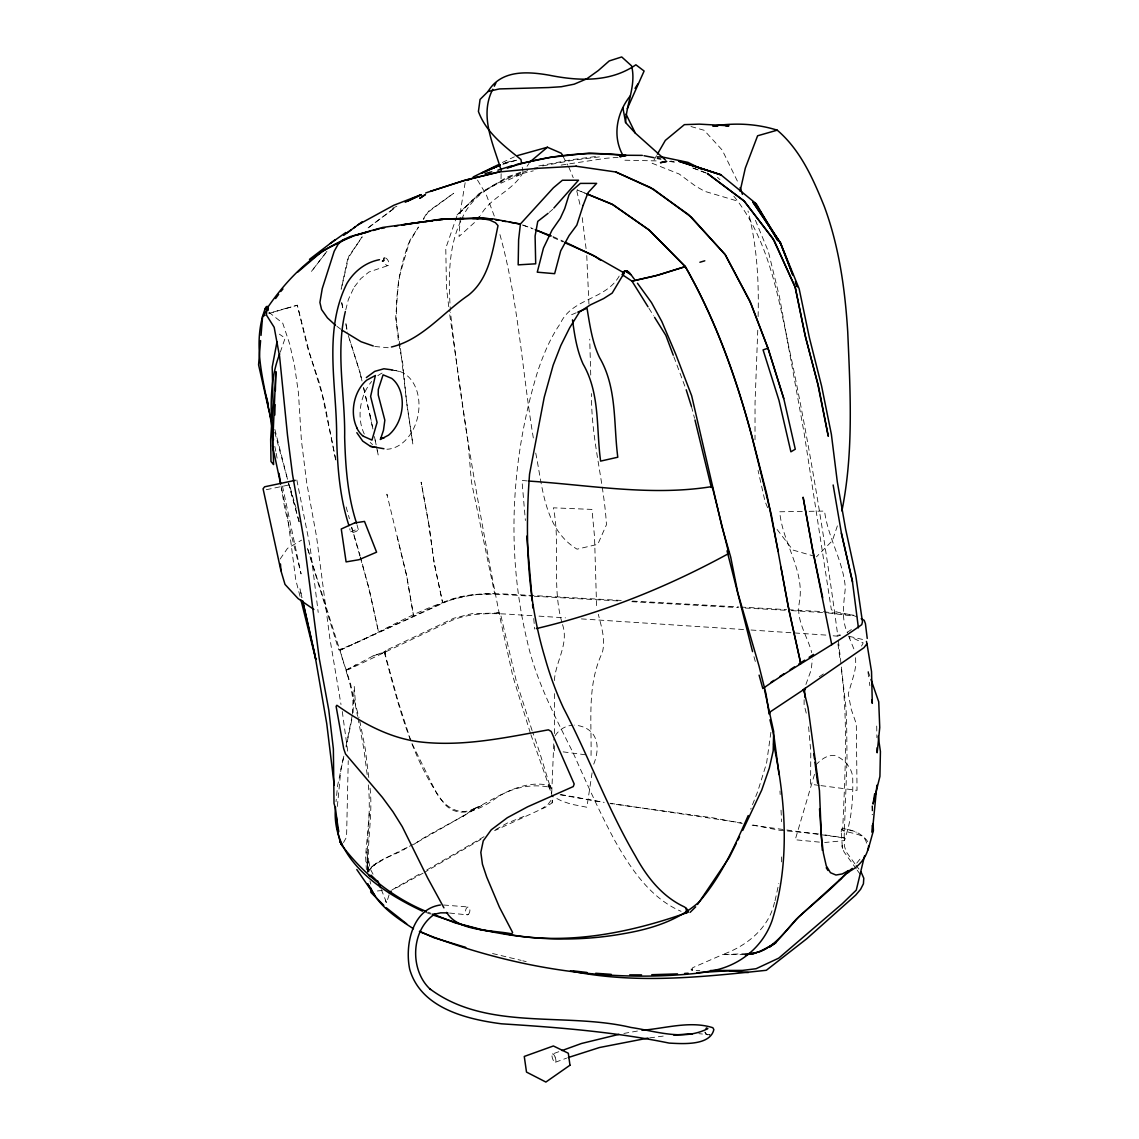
<?xml version="1.0" encoding="UTF-8"?>
<svg xmlns="http://www.w3.org/2000/svg" width="1139" height="1139" viewBox="0 0 1139 1139"><rect width="100%" height="100%" fill="white"/><g stroke="black" fill="none" stroke-linecap="round" stroke-linejoin="round"><path stroke-width="0.75" stroke-dasharray="5 3.75" d="M744.949 954.639L722.966 954.468L692.626 967.723L692.626 970.328L699.802 970.542M554.451 750.729L554.479 743.881M554.522 733.63L554.565 692.982M591.041 755.513C591.711 720.987 586.898 684.866 602.303 652.633C605.806 639.691 601.378 626.806 598.331 614.305M691.231 969.944L691.231 968.848L692.626 970.328L691.231 969.944L692.626 967.723M804.12 699.673L804.106 704.785L807.11 716.474M501.146 173.754L500.932 183.18L523.242 173.342L521.819 164.714M757.762 330.21L755.043 402.85L755.015 439.768M758.104 316.614C759.015 281.191 757.036 245.469 748.01 211.071M474.109 809.516L474.137 808.533L481.854 805.387L414.212 843.942L384.754 858.592L369.833 867.989L367.812 871.762C377.621 857.24 397.269 855.987 409.926 845.394M854.876 863.746L846.249 851.872L844.355 846.006L844.569 837.905L820.251 834.189M844.127 837.948L847.017 759.4L846.647 722.51L846.006 708.074L838.176 638.723M353.09 712.615L354.243 686.418L355.667 706.55L357.589 716.289M781.425 861.91L781.653 856.742M368.965 871.819C366.188 843.444 373.321 815.083 369.904 786.935M368.296 784.899C371.471 814.243 365.647 843.615 367.783 873.001M867.647 841.621C862.593 832.609 850.264 834.118 842.689 829.975C844.882 776.086 848.398 721.827 841.151 668.152M856.272 868.872L844.198 852.186L842.433 848.27L841.223 831.954L842.234 828.551C852.157 829.761 866.281 833.577 866.921 845.551M352.35 714.039L352.99 701.14L350.912 685.222L307.758 548.87M551.746 792.573L553.938 738.955M337.372 806.455L341.002 768.554L343.992 755.342L337.557 785.839L336.033 801.657M369.307 813.289L365.576 856.101L366.374 869.598M532.084 730.54L516.423 681.549L500.704 614.804L499.437 612.981L471.902 613.679L453.778 618.249L387.659 649.586L384.825 651.807L385.196 655.608C398.821 706.664 411.934 760.069 443.868 803.194C459.188 821.447 483.207 807.907 498.042 796.674C513.077 787.533 531.045 783.789 548.414 786.964C550.165 787.433 549.938 785.583 549.496 784.486C544.001 766.988 539.06 749.305 532.639 732.106M770.889 732.32L766.59 763.073L757.663 791.662L750.729 809.188M554.366 680.595C555.505 661.446 569.528 643.45 562.253 623.816M352.222 715.577L345.857 747.084M465.153 182.667L460.882 208.238L459.045 236.485L475.248 221.834M351.823 719.577L346.142 746.985M592.095 772.783L586.87 807.238L571.109 804.177L561.812 801.059L551.433 795.805M593.732 764.141C601.392 744.892 596.594 727.095 574.483 725.087M473.924 809.63L474.137 808.533C458.277 817.531 441.975 804.647 435.141 790.409L411.492 742.471M775.061 900.693L778.82 883.38M552.657 800.546L552.201 802.824L552.372 798.88L552.201 802.824L545.666 807.152L494.568 830.687M841.436 828.964L841.223 831.954M389.082 894.841L386.591 902.714L381.195 889.303M345.772 309.808L348.349 299.557L354.215 286.928L353.845 287.583L360.849 278.585L368.936 272.022L388.2 265.501M814.513 774.335L795.221 839.756L822.899 842.461M843.942 837.578L844.839 839.301L844.867 838.261M385.082 651.323L384.726 652.419L385.893 650.682L384.84 653.558M837.379 525.876L832.367 540.712L816.464 556.829M774.52 902.302C768.839 928.299 746.615 946.068 722.51 954.567L746.899 953.67M280.279 352.222L285.12 338.155L279.382 334.154M837.008 635.32L840.468 635.135L837.436 635.035L836.909 637.043M805.914 684.468L811.295 669.561L812.321 659.125M705.81 1034.127L704.899 1032.034L707.518 1035.764L710.209 1034.824L698.876 1033.671M268.776 313.481L297.322 305.209L309.481 353.005L323.96 400.145L335.92 461.466M861.54 646.055L863.177 642.909L854.165 638.623L849.338 637.897M460.797 220.909C447.898 248.672 448.467 280.45 450.375 310.406M461.58 219.443C473.596 190.654 504.62 177.143 533.308 170.864M410.88 740.863L398.223 701.823L384.469 651.878L373.151 655.865L346.228 670.33L359.013 717.613M656.534 155.644L652.149 163.261L679.171 174.011L695.559 186.113L704.642 191.309L737.858 201.162M423.523 218.617L426.869 213.036L453.678 193.26L428.791 211.014L423.281 219.571M343.494 842.575L346.569 837.065L348.249 760.695M362.045 236.841L347.765 258.724L341.173 289.206L348.933 256.004L362.202 236.997M523.242 172.089C513.675 190.683 490.738 196.776 480.587 215.356M527.072 166.294L528.994 163.404M280.137 559.035L287.512 548.343L301.607 540.114M555.092 735.837C558.822 729.786 565.642 725.472 572.803 725.287M369.036 227.216L395.048 207.64L367.683 228.213M550.949 800.39L547.802 804.746L541.737 808.718M326.907 251.349L311.175 271.765L325.498 253.242M856.784 863.077L861.867 856.784M619.189 276.051C605.791 300.013 571.878 298.034 560.345 323.504C550.294 337.97 543.502 354.357 537.836 370.944C511.041 458.035 505.801 552.515 527.257 641.342C536.113 681.15 555.476 717.385 573.472 753.605C586.485 782.82 599.498 812.079 614.633 840.283C630.579 868.459 650.269 898.116 681.094 911.328M369.378 870.011L371.698 867.405L369.121 870.125M520.751 172.231L507.61 176.816L479.619 193.331L457.166 215.328L445.776 248.217L446.474 287.469L449.321 311.616M479.619 193.331L456.454 215.527L479.547 193.901L507.88 177.613L527.727 170.636M414.325 844.099C433.034 831.014 454.788 822.159 473.71 809.146C497.245 797.727 522.602 778.25 550.493 785.796L552.187 797.158M549.254 212.338L552.799 209.305M815.652 765.052C821.005 759.756 827.227 754.289 835.457 755.684C844.127 759.115 851.118 767.088 852.67 776.357C853.253 798.026 851.986 820.208 844.113 840.653L824.65 842.504M462.961 816.506L465.694 814.556M480.914 839.358L424.605 872.289M819.268 676.751L825.077 672.807M847.217 632.302L853.068 628.457M392.015 889.929L422.256 872.431M495.707 829.576L506.969 823.241L524.196 816.264M350.67 531.813C367.47 524.31 350.186 538.405 349.801 528.695M484.032 836.681L426.684 870.054M502.356 162.464L514.372 156.826M423.053 873.143L397.07 887.537L392.172 888.52M346.498 669.832L355.923 664.706M471.703 810.128L473.71 809.146M392.357 208.352L397.184 206.059M342.512 659.481L340.191 650.155L444.979 601.648C464.328 593.561 485.556 593.205 506.186 594.045L621.866 600.467M576.206 312.784L571.579 314.734L572.191 318.137M502.84 164.343L519 159.446M549.838 786.408L548.414 786.964L549.667 786.778M373.151 655.865L384.783 652.22M555.547 1062.189L566.638 1058.131M558.808 1051.71L552.344 1054.059A4.399 1.452 71.1 0 0 552.13 1056.992A4.399 1.452 71.1 0 0 553.725 1061.05A4.442 1.466 71.1 0 0 555.917 1061.121A4.399 1.452 71.1 0 0 555.092 1057.063M503.196 163.76L511.112 161.154L502.997 163.432M286.259 308.356L297.322 305.209L307.687 348.021L320.273 385.665L336.09 460.996M286.316 308.228L269.359 313.239M503.267 163.518L518.729 159.631M382.362 890.47L374.845 891.239M266.298 489.699L289.42 484.858L296.126 508.265M623.887 1033.429L638.708 1030.823M538.804 165.924L571.878 159.659L597.69 156.271M542.648 165.924L572.718 160.257L602.289 156.513M561.1 165.098L605.791 158.293L619.388 157.239M340.191 650.155L446.901 601.378C474.023 590.173 504.05 595.184 532.454 596.138M649.657 1037.885L663.225 1036.091M802.269 511.439L779.731 511.781C782.365 543.218 805.629 571.066 799.179 603.257C796.161 621.182 807.508 636.132 811.737 652.633M809.117 511.326L824.551 511.084C827.868 537.736 843.316 561.043 845.337 587.752C843.971 602.773 840.895 618.648 847.473 632.914M443.641 905.007L468.229 906.986M624.912 160.215L659.68 160.969M632.501 601.065L738.741 606.959M740.521 607.059L786.565 609.621M788.33 609.721L821.974 611.586L853.552 615.174M534.219 596.238L619.374 600.993M631.789 601.691L738.214 607.628M745.305 608.027L789.654 610.504M791.42 610.604L826.373 612.768M531.927 615.658C505.46 614.405 477.568 610.034 452.24 620.242L348.235 669.675L346.014 669.034L343.551 662.827M539.003 616.128L565.499 617.865M581.403 618.904L743.966 629.554M751.028 630.009L826.615 635.135M828.025 612.924L852.271 615.928M527.272 480.929L521.961 480.444L525.378 520.48M374.774 346.498L388.228 347.737M833.15 635.79L839.699 636.445M449.62 913.051L467.161 914.831M609.991 803.266L741.375 822.814M843.8 837.863L749.149 824.793M563.164 751.868L587.553 755.057M819.197 785.397L810.598 784.273L810.783 751.612L808.291 723.35M820.92 785.611L857.041 790.352L856.314 723.963L851.217 709.284L848.27 693.765L854.407 673.049L855.731 665.746L855.617 657.303M818.514 833.962L778.877 830.174L749.69 824.351M849.153 636.331L863.974 639.776M560.146 794.837L604.183 802.383M560.787 794.524L603.442 802.326M669.39 161.325L677.876 162.962M742.286 823.469L713.128 817.859L610.931 803.693M670.786 161.012L674.131 161.681M492.518 953.514L521.135 960.362M394.407 370.346L400.33 371.684M522.815 960.775L526.175 961.629M690.974 126.529L704.144 130.287L722.24 150.106L738.94 184.304M814.769 556.345L792.901 550.052L776.072 528.126M496.775 612.711L499.936 613.266M847.416 829.349L856.3 832.182M522.331 224.995L531.97 228.199M425.673 912.353L430.57 914.147M692.768 167.974L705.924 172.957M693.509 168.159L706.265 173.043M523.214 225.166L533.123 228.953M552.913 236.542L563.962 241.525M427.88 912.097L431.112 913.378M585.688 193.374L577.103 189.914L585.104 193.217M857.51 617.167C849.267 613.01 839.486 614.234 831.342 609.707L804.248 433.774L779.489 296.895L768.256 251.235L754.217 217.392M553.127 237.553L562.894 241.852M842.903 830.445L844.184 831.071L842.689 829.975M705.909 1033.885L707.846 1034.91M336.93 326.338L340.917 329.285M717.428 177.314L719.962 179.649M268.832 312.186L282.757 323.22L289.705 344.078L294.631 366.317L298.432 392.813L301.422 440.622L306.704 482.765L316.557 536.711L329.869 638.452L341.002 704.543M733.829 196.179C771.587 243.02 779.46 305.295 792.118 362.159C810.697 452.51 825.519 543.602 837.692 635.021L837.749 635.363M855.902 865.113L858.991 869.214M385.181 653.273L383.957 651.736L385.651 655.252M857.268 870.267L860.287 874.425M648.931 308.285L653.644 315.83M477.469 180.047L486.225 194.541L494.298 216.083M562.951 156.271L567.834 165.255M568.646 166.764L573.23 177.712M373.037 874.197L370.161 868.701L368.239 857.994M385.295 900.18L386.206 902.586M767.629 507.723L765.038 501.459L758.061 470.421M848.626 636.103L853.979 649.202M673.875 356.849L685.578 388.128M530.902 734.655L551.646 793.527M869.869 676.267L867.647 669.874L869.114 680.453M530.333 733.003L512.778 676.039L500.861 621.595C480.444 519.099 461.879 416.105 450.474 312.186M548.699 785.639L551.333 793.527M348.292 335.507L359.995 372.481L349.616 339.579M299.073 521.577L288.096 481.47M351.495 527.471L360.081 555.362M299.101 521.819L287.996 481.156M307.459 548.357L338.724 649.842C390.207 630.792 437.746 592.437 494.696 593.746L471.446 481.925L468.2 444.082L449.535 313.353M499.936 234.591C518.658 301.935 522.217 372.211 533.821 440.907M359.881 556.074L351.766 527.186M360.365 557.783L368.58 586.827L378.419 631.419L369.904 592.565L360.536 557.056M274.727 432.194L287.569 479.448M550.493 785.796L551.262 788.544M753.961 656.676L755.826 663.396M356.977 524.737L358.401 529.877M346.142 506.94L349.417 518.758M369.933 880.903L370.801 884.063M576.775 190.911L580.264 205.86M274.855 429.375L287.683 479.804M691.458 406.466L694.534 418.298M300.055 596.423L295.77 579.893L287.469 516.01L280.934 485.342M561.854 622.221C551.49 585.005 560.787 545.681 553.397 507.823L591.967 509.418L594.53 536.725L596.594 606.546M397.24 536.939L406.296 574.17L413.514 615.587L406.894 576.847L386.89 494.184L387.345 496.106M362.003 380.967L360.009 372.61L361.604 379.387M363.597 387.644L373.051 429.659L370.218 415.877M363.612 387.844L370.317 416.176M359.725 720.731L365.292 748.964L368.936 778.877M376.126 444.836L374.404 436.408L376.141 444.836M341.8 302.86L343.166 309.737M345.9 323.476L347.609 332.075M357.917 717.912L363.797 748.408L367.171 774.705M296.838 480.017L310.093 546.62L318.208 612.426M341.7 302.689L343.323 311.104M345.929 324.572L346.897 329.627M274.826 446.36L275.837 451.557M276.165 453.279L277.161 458.462M282.486 486.111L301.08 573.942L284.764 508.464L280.991 485.641M844.569 837.905L844.839 839.301M368.125 871.079L366.843 861.981L368.239 871.89M346.925 674.089L346.228 670.33L346.356 672.053M342.27 711.519L347.851 752.267M582.228 217.634L586.072 248.615M400.131 346.299L395.617 318.422L398.707 278.799L409.769 240.6L418.511 227.003L408.445 243.846C394.763 281.262 392.642 322.095 402.437 360.736L406.808 403.946L412.831 443.982L406.466 400.686L400.415 348.036M842.006 845.537L842.433 848.27L841.892 843.657M535.729 453.08C542.677 487.036 544.115 529.251 577.06 549.169L597.776 544.342L606.446 524.752C603.941 480.8 590.771 437.974 591.568 393.553M837.948 643.962L840.311 661.246M367.954 870.766L366.972 851.63L367.726 871.363M869.37 682.204L869.854 685.735M586.756 255.592L588.934 304.013M533.75 618.52L534.647 629.055M779.973 791.036L780.172 794.538M781.027 810.199L781.639 821.732M872.246 805.857L872.659 814.684M590.742 375.044L589.731 339.166M876.717 726.041L876.916 737.73M872.033 805.885L872.118 814.769M391.332 370.431A39.78 29.016 -79.2 0 1 418.91 408.161A39.78 29.016 -79.2 0 1 386.918 449.25M372.61 444.552A39.78 29.016 -79.2 0 1 370.203 442.416M364.309 434.044A39.78 29.016 -79.2 0 1 371.656 381.48M377.835 375.685A39.78 29.016 -79.2 0 1 385.181 371.755M385.651 257.998A4.214 2.121 63.4 0 1 388.997 263.75A4.214 2.121 63.4 0 1 385.594 264.419M552.33 1054.002A4.442 1.466 71.1 0 1 555.106 1057.02M374.105 864.928L373.464 865.498L378.675 861.853L374.105 864.928M301.92 597.406L299.984 588.849L301.906 597.448M434.073 562.31L428.89 524.794L434.215 563.278L442.516 602.232L434.073 562.31M421.587 484.488L421.103 482.181L428.819 524.225L421.587 484.488M378.191 454.959L376.482 446.531L378.191 454.959M468.3 914.403A3.958 2.164 -80.9 0 0 469.24 907.612A3.958 2.164 -80.9 0 0 465.538 910.716A3.958 2.164 -80.9 0 0 468.3 914.403"/><path stroke-width="1.5" d="M383.729 260.304L382.405 261.087L383.729 260.632L383.743 258.909A4.214 2.121 63.4 0 1 384.455 257.955M274.812 415.066L275.054 404.616M275.382 390.691L275.837 371.542L272.577 446.146L280.564 483.634M769.01 712.957L765.949 693.637L759.001 665.945L737.773 592.693L730.683 557.056L721.927 526.688L691.658 395.76L675.754 354.229L661.787 321.44L651.494 302.59L637.47 283.241M351.894 236.841C316.827 249.156 288.907 276.606 268.178 306.747L266.654 308.712L266.498 315.133L274.172 327.292L279.582 356.422L287.512 435.369L292.552 474.707L303.657 538.206L319.219 658.299L328.787 710.038L333.371 748.949L334.012 803.408C338.525 817.261 335.165 832.823 342.17 845.693C363.64 874.225 393.14 897.902 426.271 911.456M876.902 785.227L872.275 832.524L872.203 825.419M260.589 340.589L258.581 364.85L269.274 412.076M261.03 335.379L262.596 316.315L268.42 308.342M335.521 806.939C330.652 859.148 381.223 891.695 422.412 911.157M866.452 641.428L866.978 643.72L863.988 647.678L804.319 688.938L805.088 697.524M665.347 159.958L635.306 133.121L625.596 122.556C626.322 103.421 636.473 85.154 631.576 65.877L621.723 56.95L609.223 60.937L598.274 70.575L586.685 78.876L574.156 84.186L561.271 86.735L548.471 87.561L499.395 88.927L488.09 91.462L480.06 99.435L478.423 111.465C486.168 132.679 504.235 145.991 520.979 159.545L521.534 162.991M266.711 308.641L266.583 309.637L267.266 307.957L266.498 311.061M850.449 870.865C859.731 865.825 867.334 856.286 868.701 845.679M874.695 793.712L873.058 804.034L879.92 776.414L880.419 751.512L878.197 736.235M501.274 932.926C562.78 946.125 626.493 933.809 684.98 913.393C690.149 912.951 687.244 908.381 684.425 906.929C662.115 896.535 646.938 877.172 635.348 855.93C607.571 808.519 588.863 756.766 563.534 708.159C555.832 691.615 549.596 674.416 544.713 656.847C526.973 597.591 524.951 535.387 529.55 474.095L544.214 397.326L553.155 365.192L560.815 345.516L569.671 327.761L579.509 312.001L590.329 304.91L603.67 298.546L612.184 293.093L624.2 272.99L592.195 254.794L564.531 242.579M686.091 908.381L686.532 912.752L687.102 909.506M841.892 510.913C853.794 452.012 850.292 391.474 847.729 331.862C845.053 289.235 839.116 246.465 824.223 206.244C812.947 178.524 800.489 150.035 777.225 130.173C756.353 123.582 734.399 122.67 712.843 126.13L717.698 126.016M740.094 191.252L745.319 168.116L757.606 135.783L777.225 130.173M864.572 855.745L856.286 890.1L842.447 903.554L778.791 958.113L756.068 968.72L742.443 970.414L710.465 970.513M804.319 688.938L803.863 690.291L805.33 688.155L804.02 691.672M345.345 311.531C335.293 353.147 345.345 395.162 344.647 437.091C345.459 466.05 347.466 495.294 356.507 523.029M277.019 341.728L272.193 367.128L273.075 402.622L270.669 439.284L270.982 461.494L273.588 464.57C272.904 427.794 265.871 389.097 279.724 353.816M868.032 849.965L873.414 830.587L873.086 823.525M352.464 236.186L370.09 231.26M769.238 714.367L770.007 712.003L803.65 689.636L808.078 707.889L819.454 790.68L821.376 836.325L823.369 853.111L826.259 865.811L830.445 872.688L835.941 875.023L842.262 873.955L848.498 870.595C833.634 887.879 813.374 903.327 796.076 919.401C782.963 934.008 770.306 952.916 748.636 953.599M383.815 905.363L371.471 892.976L370.645 891.851L371.656 891.025M380.825 438.23L383.501 430.186L384.84 420.191L378.233 394.934L378.305 389.438L383.088 374.831L391.702 378.39A33.373 24.204 -79.3 0 1 400.771 392.585A33.045 23.976 -79.3 0 1 396.4 425.715A33.387 24.218 -79.2 0 1 388.513 435.183L380.284 439.483L380.825 438.23L383.786 438.259M706.038 1028.901L706.408 1027.933L707.832 1028.617C683.414 1041.188 656.221 1031.179 630.935 1027.463C564.916 1011.745 486.737 1031.607 429.588 988.652L430.499 989.478C409.271 970.257 410.766 929.31 435.169 913.862M687.984 910.915L687.443 912.296L688.013 911.656M748.209 815.552C734.911 845.864 721.115 876.603 699.218 901.846C677.99 920.867 650.511 929.139 622.948 933.809C576.462 942.11 528.51 940.188 482.523 929.823L461.11 924.242L432.208 914.759M630.337 95.804C617.196 112.163 612.184 135.1 622.321 154.221M627.276 108.689L644.105 71.031L635.889 64.795C610.233 82.535 578.569 81.083 549.397 75.231C527.642 71.415 501.132 69.579 488.09 91.462M624.015 272.919L622.762 275.752L622.706 272.249M268.235 310.221C268.235 305.067 265.415 306.263 264.561 310.363C249.441 352.848 269.986 397.468 273.445 439.996M686.532 912.752L687.7 910.317L687.443 912.296L688.07 911.328M736.378 843.173L729.273 857.439L697.538 904.48M737.958 839.998L739.524 836.823M742.685 830.488L761.777 789.968L769.295 768.199L773.182 750.857L773.708 731.637L764.54 689.935M492.774 89.269C478.907 116.007 493.571 144.539 501.217 170.608M494.312 86.208L495.849 83.147M265.159 308.996L267.152 306.448L267.58 307.601M657.417 154.121L665.333 140.41L684.397 124.635L699.289 124.137L729.003 125.774L725.771 125.845M635.049 88.386L637.883 83.93M275.581 298.546L278.656 294.346M389.438 893.261L391.161 891.04M852.257 868.402L798.667 916.995L775.047 943.419L759.941 951.521L751.911 953.984L744.949 954.639L755.484 953.129M477.383 219.243L479.519 216.652M553.839 208.053L578.512 180.218L562.424 180.247L553.412 187.778L520.423 223.999L518.615 239.717L518.174 264.86L535.7 263.807L535.102 236.001L537.75 221.393L548.073 213.335M280.707 291.541L282.942 288.979M297.507 272.292L322.422 251.093L350.897 236.627M695.658 906.886L690.063 912.396M848.712 871.805L850.819 869.541M847.843 872.858L849.21 871.52M759.101 675.142L762.831 688.582C794.937 665.916 829.918 647.45 861.753 624.642L862.465 621.894L855.816 575.878L845.608 529.051L837.322 481.968L831.37 434.244L821.603 386.121L809.402 337.756L799.165 288.808L780.187 242.365L752.794 201.959L780.77 243.689L792.829 275.083L780.187 242.365L780.77 243.689L754.858 202.799L777.88 240.671L756.282 203.824L720.873 174.794L678.645 161.225L720.873 174.794L681.008 161.581M841.522 878.269L838.703 880.675M529.948 161.952L547.418 147.244L561.328 153.267L562.951 156.271M768.996 712.815L770.007 712.003M330.353 243.419L345.886 232.484M309.466 259.365L335.193 239.703M622.862 272.249C627.603 267.38 631.718 276.293 634.266 279.012M347.253 232.755L355.439 226.732M358.173 224.725L393.781 205.276L421.288 194.627L405.213 202.258M366.345 377.55L374.759 371.371L383.914 368.765L392.927 370.004M343.707 235.317L350.855 230.078M353.702 227.985L362.273 221.706M771.018 682.275L773.951 680.353M779.802 676.509L784.202 673.619M790.067 669.775L794.467 666.899M798.852 664.009L804.718 660.164M809.117 657.288L813.517 654.412M498.113 164.813L473.255 176.929M765.849 948.801L759.941 951.521M264.661 315.232L262.596 316.315L264.903 315.133M407.306 201.19L416.874 196.62M407.235 201.219L421.288 194.627M500.064 164.97L481.455 173.199L500.163 164.913L491.094 168.814M577.758 312.129L587.012 308.228C589.874 324.971 592.066 342.027 599.527 357.532C617.267 388 613.394 423.637 617.794 457.223L600.609 461.11C596.11 428.478 600.281 393.752 583.083 364.053C576.79 350.072 574.526 334.894 572.504 319.845M509.788 167.106C547.133 155.274 587.183 150.747 626.222 155.431L620.086 156.669L626.222 155.431L589.062 153.053L550.45 157.353L517.775 164.073L507.311 168.245M622.008 274.485L631.974 281.134L658.513 275.012L685.294 266.597C715.392 319.333 736.05 376.795 751.569 435.354L771.331 514.785L788.074 605.806L800.802 663.724L789.498 612.867L780.898 567.122M491.251 168.828L497.871 166.266M647.991 306.775L631.974 281.134L654.982 275.98L685.294 266.597C715.449 319.589 735.808 377.237 751.797 435.881L766.818 494.298L778.108 551.191M466.905 180.418L471.318 178.78M568.233 1057.547L599.484 1047.524L647.963 1038.099M562.054 1050.542L581.46 1043.495L618.89 1034.383M379.458 259.692C365.505 262.354 354.186 271.281 346.968 283.34C322.807 331.606 337.073 386.263 336.646 437.604C337.457 467.275 339.693 497.188 348.947 525.577M767.971 348.192L763.073 349.901L778.976 400.373L790.893 451.813L795.278 449.207L783.746 398.465L767.971 348.192L750.914 303.472L725.173 254.595L691.473 217.293L653.601 189.288L615.928 172.032L650.483 187.536L688.568 214.616L725.173 254.595L749.619 300.497L768.256 349.018L783.703 398.479M425.758 192.947L429.859 191.551M497.9 170.181L511.24 165.952M266.426 306.69L267.152 306.448L267.85 308.697M517.562 155.559L547.418 147.244M356.379 235.147L366.559 232.285M704.799 260.803L699.887 262.255M373.136 230.462L379.501 228.697M536.355 628.586C603.798 612.725 668.152 586.67 728.846 553.44L712.217 486.538C651.437 496.504 589.86 485.043 529.037 481.085M485.129 173.598L491.763 171.79M499.651 171.861L463.459 180.702L430.257 191.409L466.449 179.805L498.555 172.032L537.679 168.287M391.432 346.996C422.27 339.664 443.028 312.442 468.442 295.172C489.457 278.514 492.788 249.854 498.028 225.607L495.437 222.703L489.628 220.012L481.114 218.446L442.715 219.186L382.69 227.43L350.47 236.542L342.54 240.044L338.155 244.202L334.197 251.263L322.252 288.58L319.902 302.447L321.568 309.537L327.463 317.909L335.592 325.355M440.394 905.007C411.976 908.922 404.729 945.612 409.713 969.332C420.846 1008.143 466.477 1019.263 501.573 1023.819C557.74 1027.392 613.949 1031.777 669.177 1043.096C682.332 1043.765 710.124 1045.958 713.854 1029.571L712.843 1027.72C690.163 1020.444 665.148 1028.474 641.983 1030.297M750.886 954.14L755.712 953.058M434.144 914.29L440.636 912.837L447.869 912.88M295.172 480.345L264.632 486.794L263.066 488.745L280.906 570.639L285.006 584.407L298.091 598.587L313.894 609.465M402.651 224.967L441.619 219.072L463.957 218.389M381.195 228.412L384.598 227.843M394.777 226.148L398.166 225.579M401.569 225.009L413.443 223.03M570.468 970.884C635.007 984.31 701.382 977.134 766.319 970.286L806.768 938.735L855.759 895.055L860.6 889.317L863.419 883.807L863.789 878.212L861.056 871.947M416.902 222.632L422.085 222.02M425.545 221.607L432.45 220.809M435.91 220.397L442.829 219.585M673.676 1035.024L692.455 1033.799M626.393 270.726L624.941 270.868L631.063 274.77M748.309 972.564L729.231 970.713L696.954 972.706M684.582 973.461L688.113 973.247M576.306 166.194L534.405 168.515M446.274 219.186L483.192 217.72L491.934 219.201M677.52 973.902L651.779 974.699M641.556 974.884L629.71 974.87M626.877 155.274L642.325 155.374M472.642 218.546L493.486 218.944L519.128 223.927M611.259 974.358L595.725 973.261M729.231 970.713L734.299 970.869M657.217 156.855L662.414 157.025L688.013 162.379L702.208 169.526M627.105 270.997L624.941 270.868L629.824 273.36M586.984 972.464L573.23 970.869M575.935 166.209L615.8 171.989M496.02 932.143L482.011 930.079L455.23 922.932L432.735 914.019M495.437 219.784L498.925 220.368M502.427 220.966L505.93 221.55M509.432 222.133L519.925 223.899M356.834 432.692L362.715 441.106L370.502 446.374L374.987 447.157M383.928 448.738L370.502 446.374M644.005 155.716L654.042 157.695M657.388 158.364L660.734 159.033M627.888 271.509L624.941 270.868L628.771 272.278M465.737 947.377L433.802 937.668L419.636 931.261M373.25 345.957L361.049 341.728L342.241 330.282M536.412 230.22L551.262 235.915M587.325 194.043L611.842 204.066L648.746 229.679L685.294 266.597L649.643 230.477L613.081 204.735L586.713 193.872M535.23 229.637L549.881 236.115M565.514 242.28L594.942 256.432L600.637 260.233M413.5 928.783C397.226 918.148 378.305 906.146 370.431 887.409M419.437 931.645C506.399 966.328 601.862 983.042 695.374 973.446C700.243 972.877 705.069 972.08 709.882 971.154C738.214 966.869 762.617 947.748 772.114 920.497C790.082 863.59 785.981 801.529 773.566 743.852M861.212 618.691L864.202 620.328L865.412 623.617L867.235 638.452M363.498 436.308L371.969 440.095L377.08 422.427L370.616 396.443L375.386 375.486L366.701 380.17A33.373 24.218 -79.3 0 0 359.041 389.552A33.045 23.976 -79.3 0 0 356.863 427.723M406.694 923.829L386.377 907.826M368.993 875.279L373.435 878.169M803.892 690.02L803.351 689.479L804.419 691.316L802.767 689.85M370.944 875.122L377.137 881.031M371.3 890.57L356.792 869.527M826.231 867.747L828.01 870.509M654.583 317.34L665.874 335.435L673.263 355.197M369.449 886.712L367.669 883.836L371.585 890.456M371.229 889.602L374.788 895.354M443.939 907.854L427.666 878.012L402.252 826.643L392.998 811.808L382.391 797.385L345.544 754.004L343.722 748.779L336.105 706.365L336.859 705.269C362.131 723.023 389.979 738.57 421.202 742.03C463.972 746.771 506.556 737.431 548.428 729.828L551.191 731.466L574.184 783.988L573.273 786.565L527.585 806.825L507.353 817.702L491.251 829.79L483.249 840.853L480.829 852.385L482.438 864.245L486.695 877.016L499.423 907.185L512.607 932.471L511.71 933.838C491.934 929.823 458.22 931.745 446.616 912.382M340.903 843.515L341.259 844.198L340.433 842.362L341.615 844.796L340.191 841.707L342.17 845.693M341.672 843.985L342.227 845.081M340.775 843.202L341.259 844.198L340.618 842.846M626.009 114.099L635.306 133.121M377.863 881.073L380.526 887.665M686.191 389.78L691.458 406.466M740.108 187.65L742.429 194.342M870.979 679.456L878.724 701.838L879.749 727.55L877.172 752.765L877.087 747.754M270.028 415.45L271.438 420.476M752.566 651.636L727.038 550.82M769.964 719.763L774.036 736.534L779.033 774.591M265.885 395.119L268.121 403.676M694.975 419.992L711.362 487.563M300.91 599.797L315.788 659.381L302.675 600.894L314.72 653.857L326.765 723.792L334.225 785.17M841.351 533.095L852.356 580.918L858.407 627.845M852.485 581.887L841.607 534.177L833.15 484.986M822.714 597.776L812.776 550.507L831.755 644.717M622.905 107.749L625.596 122.556M278.97 473.354L280.707 483.876M866.978 643.72L871.534 671.597L872.303 703.361L871.819 699.83M336.375 816.791L338.781 831.655M813.744 753.691L814.47 758.845M814.955 762.276L817.574 783.006M822.33 850.363L819.525 808.847M526.716 536.156L532.255 600.965M532.554 604.467L532.853 607.984M280.465 564.004L280.906 570.639M848.498 870.595L848.569 871.947M363.313 436.322A33.387 24.218 -79.2 0 1 356.664 427.737M583.182 205.276L576.818 225.138L569.13 235.502L560.701 250.865L554.636 273.673L537.266 272.178L543.46 248.074L552.016 230.192L560.288 218.304L564.716 208.622L569.002 194.826L571.621 190.939L580.363 183.393L596.622 183.379L588.023 192.719L583.182 205.276M776.001 942.423L769.807 946.865L776.001 942.423M569.97 1065.221L545.88 1082.05L526.503 1072.084L524.267 1056.451L553.383 1045.972L568.318 1053.233L569.97 1065.221M425.417 194.513L419.793 198.314L425.417 194.513M354.642 522.915L341.259 528.994L346.099 561.897L358.942 559.719L376.596 552.173L364.508 521.434L354.642 522.915M666.571 161.425L660.563 162.663L666.571 161.425M743.881 200.777L707.347 173.427L744.351 201.233L774.292 240.756L795.307 287.598L805.615 337.614L817.574 383.046L828.267 436.237L818.614 386.975L804.974 334.709L795.05 286.729L772.826 238.293L743.881 200.777M797.272 286.672L795.378 281.746L797.272 286.644M812.662 549.995L803.137 497.401L812.662 549.995"/></g></svg>
